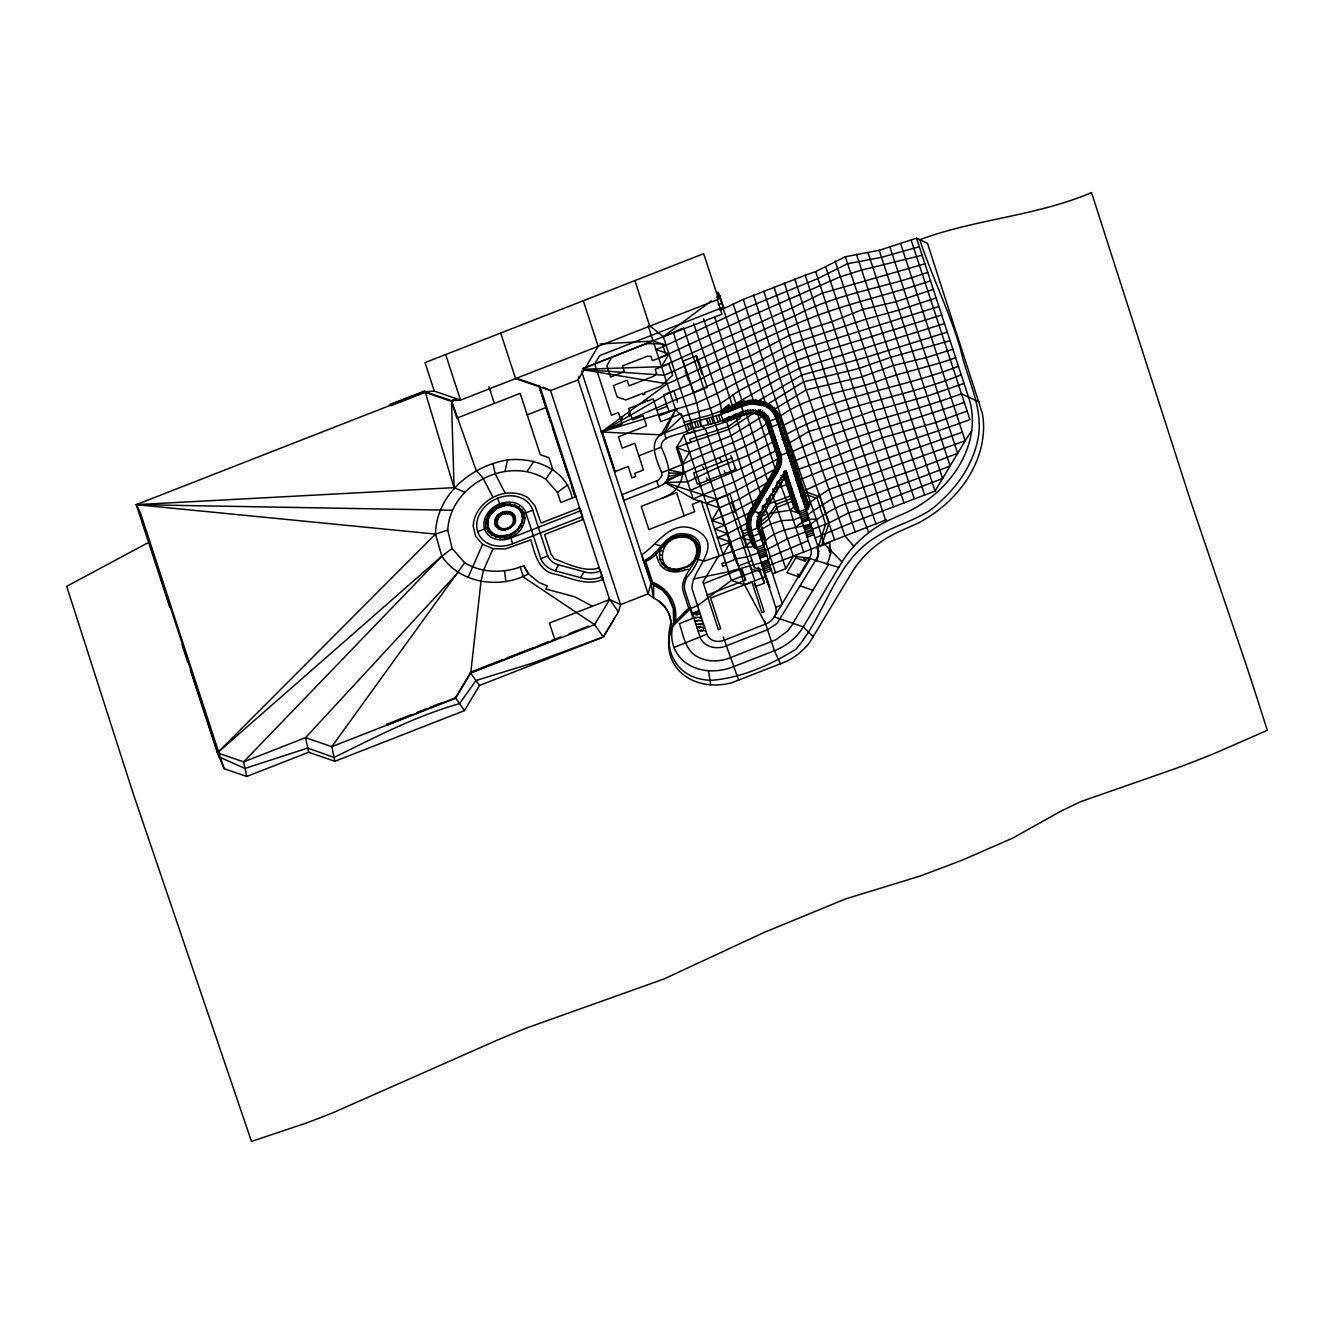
<?xml version="1.0" encoding="UTF-8"?>
<svg xmlns="http://www.w3.org/2000/svg" width="1334" height="1334" viewBox="0 0 1334 1334"><rect width="100%" height="100%" fill="white"/><g stroke="black" fill="none" stroke-linecap="round" stroke-linejoin="round"><path stroke-width="1.5" d="M653.66 584.609L653.61 598.132C663.165 602.434 670.285 612.006 670.952 622.544M762.981 543.221L764.699 542.554C765.399 532.966 756.145 523.078 762.648 513.84L784.525 477.305L763.231 514.424C756.611 524.062 766.683 534.167 765.349 544.222L755.027 548.257L751.442 543.238L746.973 527.814M778.022 462.098L777.455 464.666L777.555 456.011L766.366 421.844L761.631 416.258L762.681 410.822M783.942 478.256L784.042 472.203L797.782 512.923L799.5 512.256L785.776 470.302L760.13 513.373C753.927 523.345 762.898 534.45 765.349 544.222M763.165 417.542L764.532 412.373M681.691 537.152C701.234 535.017 701.451 563.948 683.792 567.467C654.31 577.872 656.912 536.401 681.691 537.152L681.807 535.384C687.894 535.067 694.48 537.702 697.399 543.305C703.151 555.478 690.011 566.366 685.659 576.321A24.079 19.393 -27.4 0 0 683.392 591.962L688.694 608.204L675.438 621.394L675.821 616.992A52.976 42.638 -27.4 0 0 656.211 583.875L652.476 582.191L645.623 561.247C660.58 556.311 664.265 535.101 681.807 535.384M746.957 520.61L746.573 524.812L747.407 518.709L748.924 518.142L750.825 511.572L777.322 466.9L779.99 459.613L779.423 452.459L777.955 453.627L778.056 460.547L777.955 453.627L766.767 419.443C755.161 398.449 729.715 420.01 713.373 423.345C705.336 425.529 697.065 426.88 689.244 429.831C681.607 435.818 660.897 433.95 661.247 447.157C666.366 458.946 676.421 480.207 658.663 486.71L623.778 500.35L624.329 501.417M754.644 541.187L749.691 527.68L748.924 518.142M757.429 512.923L759.346 513.74L757.212 520.177L758.046 527.814L751.159 530.498L749.441 519.109L749.458 525.579L752.793 535.484L752.009 534.934M749.908 523.762L750.875 517.192L754.127 509.121L779.773 466.883L781.274 456.962M750.425 527.447L751.092 517.625M761.464 518.442L758.529 515.975L757.045 522.628M775.504 439.92L774.57 437.068C776.505 446.723 784.809 457.845 777.822 467.884L778.789 469.735L781.457 462.448L780.64 454.811M775.654 416.225L817.709 545.889A22.228 17.892 -27.4 0 1 815.624 560.33L816.125 561.314L818.242 556.495L818.226 546.873L825.613 524.229L817.225 498.599L808.237 495.147L804.369 496.648M792.863 623.278L828.681 564.315L826.046 563.515L826.546 564.482L828.397 561.164L830.632 553.51L829.731 542.371L818.226 546.873M729.681 419.026L726.596 421.644L705.352 428.531L701.184 426.296C697.465 394.314 682.091 363.798 673.453 332.333L681.874 328.598M664.382 546.94L662.731 546.223C653.56 557.479 665.416 573.637 678.939 570.102L679.056 568.734M733.75 407.47L734.734 409.104M764.032 405.803L752.709 404.019C746.69 398.883 733.817 409.171 726.897 409.938L740.637 404.786C752.343 399.183 769.951 402.351 775.388 415.558M673.637 621.727L673.27 608.504L667.8 595.964M673.403 623.512L673.82 624.295L674.754 617.142L673.97 608.271L668.434 595.564M505.202 503.952L505.086 505.252L496.181 508.738L489.661 515.424L488.244 515.141C475.288 537.885 513.707 546.84 522.261 526.83C535.217 504.085 496.798 495.131 488.244 515.141M764.465 419.009L766.1 414.14M750.859 515.541L760.613 497.315L761.047 499.383M495.114 524.429L500.233 529.381L505.286 529.765L505.403 528.597C515.458 528.497 516.692 511.672 505.353 513.857C495.298 513.974 494.064 530.782 505.403 528.597M752.043 534.984L750.425 529.365L751.392 531.215M753.893 540.67L752.293 535.051M770.835 425.679L771.519 428.447L767.333 416.125L765.499 420.677L777.439 456.645M774.437 438.269L775.254 439.836L772.703 431.366M778.289 448.457L778.973 451.226L776.438 442.755M786.543 475.288L788.094 477.372L785.743 471.236L786.693 473.103M789.461 482.625L790.145 485.393L785.743 471.236M793.18 494.03L793.863 496.798L791.329 488.327M797.415 505.836L795.047 499.716M190.345 670.118L217.409 752.843L243.638 761.864L305.569 737.652L331.799 746.656L455.661 698.249L470.719 673.086L480.974 581.691L483.375 570.669L493.046 548.691L505.336 548.891L530.832 539.886C534.717 552.976 538.036 570.268 553.677 573.853C569.468 577.105 586.21 586.593 602.368 579.673L601.1 576.221L603.018 578.656L600.6 571.252M674.354 621.694L673.937 620.927L672.703 626.246A51.326 41.321 -27.4 0 0 708.454 670.719A49.491 39.837 -27.4 0 0 733.1 666.817L774.404 650.725A49.541 39.887 -27.4 0 0 803.285 626.863L842.021 561.931A98.149 79.006 -27.4 0 1 886.026 521.577L805.236 275.238L815.724 271.536L845.306 256.745L879.206 250.325L916.541 238.169L927.464 243.288L982.391 413.523A111.389 89.661 -27.4 0 1 917.792 523.295L898.566 531.849A90.729 73.036 -27.4 0 0 852.193 571.952L809.571 642.604A56.978 45.856 -27.4 0 1 787.11 661.164L731.982 682.658A56.895 45.806 -27.4 0 1 710.672 684.809A58.763 47.29 -27.4 0 1 668.784 640.187L670.602 629.831A43.688 35.168 -27.4 0 0 658.079 600.634M485.643 524.079L487.31 523.562L487.894 519.443L486.31 519.56M497.198 524.429L495.514 524.796C494.881 498.749 533.433 519.91 505.286 529.765M521.978 514.157A18.159 14.607 -27.4 0 0 492.746 511.956A18.159 14.607 -27.4 0 0 500.65 536.118A18.159 14.607 -27.4 0 0 521.978 514.157L521.877 513.957A18.159 14.607 -27.4 0 0 492.646 511.756A18.159 14.607 -27.4 0 0 500.55 535.934A18.159 14.607 -27.4 0 0 521.877 513.957C524.896 520.21 520.143 529.048 514.074 532.75C509.338 539.086 498.516 533.066 495.498 537.285M747.724 531.849L747.157 522.178L748.691 521.411M766.266 422.461L768.234 418.292L780.657 454.577L778.156 449.658M749.575 537.552L751.559 533.367M768.134 428.164L770.102 423.979M751.442 543.238L750.992 534.801M770.001 433.85L771.969 429.681M771.852 439.553L773.837 435.384M773.72 445.256L775.688 441.07M775.588 450.942L777.439 446.54M784.892 479.423L786.877 475.238M786.743 485.126L788.594 480.724M788.611 490.812L789.111 487.794L790.612 486.827M790.478 496.515L792.446 492.329M792.329 502.201L794.314 498.032M769.134 513.573L790.112 510.172L797.782 512.923L794.197 507.904L796.165 503.718L797.632 506.553M507.554 513.773L507.837 512.106M592.429 606.236L574.687 596.798L545.839 588.994L547.407 585.959L538.903 582.491L528.497 573.837C500.717 589.278 460.147 583.892 441.804 556.161L435.501 534.1C436.268 494.981 470.802 465.95 507.504 459.947C534.134 456.862 566.65 469.101 572.119 498.066M500.233 538.252C500.934 533.133 510.889 537.452 513.974 532.566C519.643 531.699 519.31 520.994 524.195 522.411M775.771 468.301L750.859 510.188L776.038 466.867L778.622 457.929L780.157 457.162M754.41 504.252L754.744 502.434L759.129 503.552M757.962 498.316L758.279 496.515L759.58 496.548M761.497 492.396L761.831 490.578L763.131 490.629M765.049 486.46L765.382 484.659L766.683 484.692M768.601 480.54L768.934 478.723L770.218 478.773M772.153 474.604L772.486 472.786L773.77 472.836M775.704 468.684L776.805 466.283M750.842 510.172L751.175 508.371L752.476 508.404L751.192 508.371L747.657 517.409L749.074 513.323M756.111 545.923L754.377 546.59L751.542 542.604L746.857 528.414L747.424 525.579L748.941 524.612M683.925 537.185L684.275 535.418M523.778 565.766L528.497 573.837L523.728 565.783C504.686 573.37 482.541 573.603 464.682 562.765L452.159 548.507L447.724 530.065C450.258 484.892 507.454 455.228 545.823 479.206L557.412 492.396L560.714 502.518L575.971 496.565L575.554 495.781M505.102 470.969L507.504 459.947M781.457 462.448L781.124 460.063L778.356 467.667L752.993 509.388L750.158 515.824L749.441 519.109L750.408 520.96M747.407 518.709L746.84 521.127L748.157 515.191L749.641 514.841M579.039 376.355L578.089 379.857L648.091 593.863L653.61 598.132L650.925 583.375L581.491 371.069M447.724 530.065L435.501 534.1L217.409 752.843L224.095 768.701L246.707 776.471L308.638 752.259L334.867 761.28L464.432 710.638L479.473 685.476L603.335 637.052L618.392 611.906L620.56 604.635L550.575 390.612L543.288 387.21M769.401 422.261L769.685 421.344M771.269 427.947L771.552 427.047M773.136 433.65L773.42 432.733M778.472 422.444L778.222 423.412L775.854 417.292L777.572 419.66M774.987 439.353L775.271 438.436M781.04 430.548L777.722 422.978M780.09 429.114L779.406 425.296M776.855 445.039L777.138 444.122M750.859 531.649L751.142 530.732M751.359 531.165L751.109 532.133L750.292 530.565M782.208 433.85L781.941 434.801L779.59 428.681L780.523 431.532M778.722 450.742L779.006 449.825M752.709 537.335L752.993 536.418M783.808 440.503L781.457 434.367M784.992 442.388L785.676 446.19L784.709 444.339M759.413 532.316L759.696 531.399M759.813 532.349L758.763 528.547M759.663 532.8L757.312 526.68M787.527 451.892L785.176 445.773M761.564 537.085L761.531 538.486L759.88 533.733M790.362 459.029L786.293 449.775L791.195 451.259M789.661 456.628L789.144 457.095M786.16 473.52L786.443 472.603M786.676 473.053L786.41 474.004L785.609 472.453M791.262 463.282L791.512 462.314M788.027 479.223L788.311 478.306M792.463 465.216L790.745 462.848L792.863 468.501M789.878 484.909L790.312 484.125M794.981 474.671L792.613 468.551M791.746 490.612L792.029 489.695M792.263 490.128L791.996 491.095L791.195 489.528M793.613 496.298L794.03 495.514M799.666 487.51L796.348 479.94M798.699 486.06L798.966 485.109M795.481 502.001L795.764 501.084M800.817 490.795L800.567 491.762L798.199 485.643L799.133 488.477M802.168 496.965L800.067 491.329M802.418 497.465L801.751 493.647M771.185 405.653L778.689 413.84L807.353 502.168L807.47 507.22L805.736 507.887L802.401 497.682M804.552 502.184L804.035 502.668M821.661 545.523L829.048 522.895L819.043 494.13M686.176 537.502L686.76 535.768M971.702 430.599L965.166 440.77L828.981 489.378L810.572 501.751L808.104 508.888L806.386 509.555L803.918 503.118M778.773 469.685L751.125 517.675L750.158 515.824M777.572 464.199L776.721 466.7L777.155 464.682L778.556 464.532M669.718 634.167L672.703 626.246L690.695 608.387L697.582 605.686L731.416 580.323L757.562 570.202M764.699 542.554L765.466 540.754C777.889 528.447 795.398 528.414 810.789 524.112C824.245 513.873 839.47 504.119 856.378 500.634C887.627 489.078 919.226 478.456 950.108 465.916L879.206 250.325M509.605 514.174L510.272 512.589M673.737 570.252L674.337 568.868M487.894 519.443C490.512 510.172 500.45 504.185 509.688 505.052L510.272 503.718M761.631 416.258L759.88 415.191L760.58 409.555M468.201 577.038L482.625 544.289L475.638 536.335L473.17 526.046C474.571 500.85 506.486 484.309 527.88 497.682L534.867 505.636L541.104 523.028L579.006 508.221L581.174 511.872M751.242 401.184L754.911 401.234L755.628 400.15L757.295 400.917L751.726 400.1L747.774 400.5L747.524 401.551L755.628 400.15L765.049 402.484L760.88 401.301M502.668 529.881L503.201 528.698M688.277 538.069L689.061 536.385M580.623 510.789L510.839 538.069A22.228 17.892 -27.4 0 1 484.609 529.064A22.228 17.892 -27.4 0 1 499.666 503.902A22.228 17.892 -27.4 0 1 525.896 512.923L540.92 558.846A29.648 23.862 -27.4 0 0 552.109 569.735L555.344 570.852L558.479 564.799L586.593 572.419A22.228 17.892 -27.4 0 0 600.317 571.035L598.199 567.35L599.283 567.867M642.171 555.978L641.604 554.894C658.529 543.805 671.752 517.642 696.598 530.282C725.046 545.973 691.045 569.385 691.996 588.611L706.887 634.167A14.824 11.923 -27.4 0 0 724.379 640.187L765.683 624.029A14.824 11.923 -27.4 0 0 775.704 607.27L781.407 605.036M750.909 509.805L748.991 513.74L749.425 511.739L750.825 511.572M941.687 315.057L818.326 352.81L797.365 360.28L738.753 390.895L720.51 403.585L710.522 408.254L682.258 416.458L675.654 409.688L661.531 366.683L668.934 353.86L749.041 316.808L840.036 276.855L861.38 270.135L922.127 255.244M930.515 280.874C886.109 295.781 840.587 304.502 797.449 323.512C753.743 343.005 710.872 364.349 667.15 383.825L601.417 431.999L660.98 434.851L675.654 409.688L664.415 433.083C646.657 439.57 656.695 460.847 661.814 472.636L661.831 475.838L658.512 480.123L621.911 494.664L622.461 495.731M749.575 512.623L724.979 525.029L711.856 520.51L719.359 507.887L739.57 498.999L768.084 482.141M694.797 558.296L704.035 561.18L723.028 554.694L730.532 542.054L749.041 533.867M611.889 357.245L606.87 365.633L610.605 377.022L624.362 371.652L622.494 365.95L647.273 356.278L650.959 356.345L652.376 360.697L666.133 355.311L662.414 343.922L646.79 343.605M411.289 714.657L386.443 724.362L386.86 725.146L455.328 697.915L470.385 672.77L554.877 639.736L549.425 623.045L609.638 599.516L620.56 604.635L648.091 593.863L650.925 583.375L662.481 590.278L668.217 596.732M580.54 577.672L584.092 571.736M695.347 430.615L683.908 435.084L676.388 447.657L693.146 498.916L719.359 507.887M661.314 471.652L661.814 472.636L681.974 464.749L689.511 452.176L730.749 435.951L762.098 416.592M503.218 659.446L470.318 672.303L470.719 673.086L594.58 624.662L609.638 599.516L539.636 385.493M778.356 467.667L761.497 495.831M754.377 509.605L753.56 508.037L754.394 510.505L756.128 506.587M757.929 503.668L757.112 502.118L757.945 504.569L760.58 500.083L759.646 498.266L759.696 500.7M761.464 497.749L760.663 496.181L761.497 498.649L764.132 494.147L763.198 492.346L763.248 494.781M765.016 491.812L764.215 490.245L765.032 492.713L767.667 488.227M768.567 485.893L767.75 484.325L768.584 486.793L771.219 482.291L770.285 480.49L770.335 482.925M774.771 476.355L772.119 479.957L771.302 478.389L772.136 480.857L772.086 479.906M775.671 474.02L774.854 472.469L775.688 474.921L778.322 470.435L777.389 468.618L777.439 471.069M762.231 508.587L764.015 505.636L766.767 508.504M775.538 486.36L778.206 481.907L780.974 484.792M762.281 506.32L763.265 509.088L760.13 513.373L753.943 511.239L752.993 509.388L754.66 509.571M764.782 505.636L762.998 508.587M763.865 506.203L764.999 506.07L768.334 499.7M775.671 488.327C772.719 489.478 778.639 486.81 777.172 483.975L778.973 481.907M784.292 473.02L784.726 471.369L786.46 472.386L784.726 471.369M763.031 509.455L762.448 507.52M770.135 497.599L770.085 495.831L770.102 496.732M773.687 491.662L772.92 488.544M780.774 479.806L780.723 478.039L780.74 478.939M770.785 495.581L773.903 491.296L773.086 489.728M778.072 482.491L781.007 479.44L780.19 477.872M780.907 475.204L781.874 477.055L782.758 476.421L784.275 472.119M772.553 573.87L785.826 568.684L793.346 556.111L886.243 519.793M805.086 561.097L806.853 558.129L809.938 559.179L799.299 576.972L786.927 572.72L795.798 557.895L805.086 561.097L803.568 558.162M644.022 561.664L643.472 560.597C659.88 555.244 664.699 531.199 684.726 533.85C710.705 536.852 698.916 564.582 687.21 576.855A22.228 17.892 -27.4 0 0 685.109 591.296L700.017 636.852C703.518 647.374 717.008 649.891 726.246 645.873L767.534 629.731L777.105 623.412L815.624 560.33L838.836 567.45M793.246 623.395L787.744 630.965L775.954 639.67L729.681 658.012C719.76 661.781 708.221 662.148 698.582 657.379C685.493 651.426 683.508 635.634 679.39 623.628L693.146 618.259L689.711 608.187M815.124 537.969L852.092 522.611L935.051 491.079L965.166 440.77L900.7 243.889M614.474 618.459L603.268 636.952L532.95 662.981L475.971 680.523L459.48 703.652C415.474 716.091 374.904 737.402 334.067 757.479L307.737 748.041L245.022 768.451L219.126 756.928L149.125 542.138L66.7 586.326L133.05 793.146L251.492 1141.437L304.352 1123.695A547.64 322.194 -18.1 0 0 335.384 1111.689L496.965 1040.27A912.906 537.102 -18.1 0 1 527.647 1027.63L663.848 979.039L763.882 932.549L845.723 898.866L920.693 875.871L962.214 860.18L1012.806 838.052L1060.947 811.172L1080.807 801.601L1175.421 768.601A703.518 413.907 -18.1 0 0 1216.708 752.459L1267.3 730.315L1256.828 697.515A726.18 56.245 68.6 0 0 1245.656 663.348L1190.145 499.516L1091.512 192.563C1036.601 216.125 975.654 218.876 919.826 239.703C931.932 276.905 949.725 312.023 960.647 349.625C966.716 378.056 982.508 405.436 978.622 435.217C974.62 460.814 960.03 483.692 941.037 500.884C922.961 520.043 895.664 523.645 874.52 537.986C833.917 563.332 825.679 615.257 795.831 649.224C770.885 664.849 741.637 677.822 712.073 680.257C679.023 680.273 662.548 653.477 670.952 622.728M690.262 538.903L691.245 537.302M693.38 578.973L728.614 571.752L761.33 562.715L768.217 560.03L770.452 556.695L808.237 540.654M334.867 761.28L331.799 746.656L464.682 562.765M527.13 471.319L534.034 461.197M545.823 479.206L552.726 469.101L549.008 457.712L540.253 454.694L520.193 393.363L456.862 418.126L451.376 401.367L425.146 392.363L391.029 405.686L390.428 404.335L424.846 390.895L454.077 487.644L464.465 492.046M792.379 467.834L790.578 459.48M792.146 467.133L793.397 468.067M759.146 530.315L759.896 533.517L753.026 536.201M759.196 523.161L768.401 515.708L776.355 504.402L791.829 498.349M761.664 524.762L769.334 518.559L777.272 507.253L792.763 501.2M511.356 515.074L512.373 513.657M784.042 472.203L784.509 478.856L781.757 475.988M491.429 535.217L492.563 533.683L489.611 530.732M768.851 421.177L769.651 422.745L769.351 418.442M787.81 450.975L787.01 449.425L787.76 452.61L780.89 455.294L780.523 452.61L781.441 457.595M754.527 539.219L753.927 540.037L752.059 534.35M797.282 503.885L796.681 504.702L789.328 483.842M678.939 570.102L688.994 566.216L696.198 558.713M691.962 539.937L693.13 538.452M668.934 569.184L669.968 567.884M504.986 505.052L513.99 505.919L515.007 504.686M500.233 529.381L501.167 528.281M747.774 402.835L748.991 404.402L752.709 404.019L751.776 404.119M803.668 552.076L790.112 510.172L796.431 504.219L810.839 548.574A14.824 11.923 -27.4 0 1 809.438 558.212L774.32 616.892L803.285 626.863L813.407 636.985M754.911 401.234L761.28 401.467L752.876 400.7M457.779 572.87L305.569 737.652L308.638 752.259M728.281 411.622L733.867 409.438L732.916 407.587L732.066 407.787L732.866 409.338M735.167 408.938L736.285 407.954M734.767 415.408L736.601 414.791M730.315 416.658L731.582 417.242L735.718 415.074M741.637 412.723L743.472 412.106L740.653 404.552M737.202 413.974L738.452 414.557L742.588 412.389M693.513 541.22L694.814 539.853M452.159 548.507L441.804 556.161L243.638 761.864L246.707 776.471M673.82 624.295L690.478 607.737M781.307 457.512L781.624 459.997M749.841 521.761L750.158 524.245M682.258 416.458L664.415 433.083L666.266 438.769M723.028 554.694L744.105 547.44L753.41 539.069L751.359 534.517M512.706 516.391L513.99 515.224M488.294 532.183L489.711 530.932L488.261 527.33M759.88 415.191C747.357 409.104 735.634 421.194 723.295 421.594L720.51 413.056L726.18 408.021L743.822 401.334L748.991 401.284L743.805 402.351L743.822 401.334L740.153 403.585L739.936 402.651L740.687 403.568L744.789 402.184L743.822 401.334L726.38 408.954L726.18 408.021L726.913 408.938L740.687 403.568M663.898 432.099L664.415 433.083L689.745 423.312L720.977 414.474L726.63 409.455L726.18 408.021M722.828 420.177L729.715 417.492M723.295 421.594L728.964 416.558L730.648 420.327M217.409 752.843L441.804 556.161M761.797 402.635L762.948 401.634L768.551 403.969L758.446 401.717M694.814 542.705L696.248 541.487M664.849 566.933L666.266 565.849M513.99 505.919L517.692 507.804L519.076 506.753M711.422 300.834L663.315 336.718L582.825 368.618L653.143 341.054L666.116 345.273L746.09 307.987L817.759 278.606L847.307 263.782L881.24 257.395L919.326 246.707M557.412 492.396L567.767 484.742M498.132 528.314L499.4 527.397M745.989 404.402L747.29 403.468L745.372 403.218L745.989 404.402L747.14 403.502M780.557 462.648L780.907 464.916M795.514 526.88L802.534 522.094L809.421 519.41L816.275 519.059L824.312 544.005L842.021 561.931M695.848 544.355L697.399 543.305M816.275 519.059L789.795 442.738L808.771 431.449L841.204 422.161L872.719 411.139L927.047 396.198L964.032 383.392M768.918 408.004C760.647 402.268 749.541 402.501 740.503 406.253L722.144 413.423L721.677 412.006L726.763 408.754M720.51 413.056L726.913 408.938M726.38 408.954L780.123 378.056L799.8 368.117L944.472 323.595M756.595 506.353L756.095 504.202L756.145 506.637L757.062 506.053M768.551 500.133L767.667 500.767L766.716 498.916M761.464 512.006L760.33 512.139M779.973 454.761L777.555 456.011L777.905 458.562L779.44 452.643M767.767 422.728C742.271 442.721 710.055 449.425 681.974 464.749M753.66 413.123L728.948 429.331L686.71 443.638M789.795 442.738L786.943 434.067C840.787 403.935 904.202 397.682 961.247 374.854M758.362 498.482L732.399 512.256L711.856 520.51M513.557 518.026L514.991 517.175M759.046 400.417L801.751 375.054L866.95 357.078L947.273 332.133M766.1 405.202L803.635 381.824L858.796 368.484L890.662 357.312L950.058 340.687M770.902 431.899C737.985 453.46 699.199 462.948 665.049 482.491L693.146 498.916L734.05 482.024L777.922 458.896M749.758 403.618L750.859 402.985M938.886 306.503L805.202 348.141L784.809 356.728L716.892 393.463L696.915 402.818L601.417 431.999L669.951 392.379L690.478 384.109L719.926 369.051L750.392 355.978L789.578 335.234L831.899 321.661L862.798 309.421L896.048 301.701L933.3 289.428M792.729 451.559C845.906 424.696 905.703 414.591 961.397 393.797L979.439 402.201M761.197 529.381L770.819 523.979L781.491 520.644L793.497 519.86L807.937 514.474L832.166 498.633L842.404 494.447L916.175 469.118L957.645 453.343L889.945 247.073M779.64 465.182L780.023 467.367M751.926 512.239L752.309 514.407M774.737 409.054L806.186 389.912L861.564 376.955L893.38 365.499L926.029 357.662L952.86 349.225M764.916 403.952L767.717 405.636L769.234 404.836L771.702 405.87L768.067 403.768M696.598 546.156L698.216 545.289M662.398 498.099C684.375 490.545 688.177 466 676.872 447.474M780.54 664.149L774.404 650.725L765.683 624.029L744.539 584.826L730.532 542.054L717.442 537.602L727.797 533.633L747.157 523.061C726.446 457.745 705.469 392.78 683.542 327.847M772.519 442.188L748.307 455.328L717.459 467.667L687.56 481.824L665.049 482.491L716.558 499.316L736.818 490.512L775.287 468.951L757.328 413.04M786.943 434.067L780.774 415.858C808.704 395.598 843.121 392.263 875.187 382.224C901.367 371.953 929.248 367.334 955.661 357.762M719.993 310.338L743.288 299.416L805.236 275.238M783.958 425.179C837.985 395.147 901.1 388.311 958.446 366.316M886.026 521.577L898.499 515.858A103.969 83.675 -27.4 0 0 968.467 396.932L916.541 238.169M777.072 450.125L741.12 468.567L690.362 490.378M777.739 487.977L788.044 483.892M517.692 507.804L520.543 510.555L522.211 509.788M661.797 563.698L663.482 562.915M540.92 558.846L547.657 555.794A22.228 17.892 -27.4 0 0 556.061 563.965L558.496 564.799M790.578 495.931L767.95 504.152M496.515 526.763L498.049 526.08M754.544 402.901L752.943 402.368L754.694 402.901L753.427 403.468L752.81 402.284M601.417 431.999L672.736 400.917L707.153 387.46L696.765 355.694L682.991 361.08L693.38 392.846L753.143 364.465L792.179 343.505L866.183 319.093L898.783 310.138L936.101 297.966M671.769 333.066L663.315 336.718L649.158 325.296M771.252 479.523L771.686 481.591M767.7 485.443L768.151 487.527M717.025 299.033L721.994 314.207L663.315 336.718L666.116 345.273L655.944 349.591L668.934 353.86L658.729 358.146M806.103 489.945L836.118 476.021L962.364 432.216M725.829 563.231L736.034 558.979L747.307 556.778L765.382 550.392L787.61 538.736L829.048 522.895L848.674 512.873L870.101 506.286L942.588 478.506L868 252.626M582.991 369.285L661.531 366.683L792.396 307.837L822.077 293.247L924.912 263.798M760.463 516.808L765.583 514.724M767.717 405.636L770.185 407.687L771.852 407.003L774.487 408.187M697.065 548.074L698.733 547.39M674.003 647.424L706.887 634.167M706.27 503.435L716.558 499.316L666.116 345.273M720.243 546.14L730.532 542.054L716.558 499.316M765.666 576.571L744.539 584.826L731.416 580.323L683.908 435.084M724.979 525.029L714.657 529.064L727.797 533.633M815.624 560.33L809.438 558.212L793.346 556.111L762.798 567.65L775.704 607.27M422.845 392.313L390.428 404.335M434.317 391.095L424.996 362.615L703.685 253.677L718.592 299.233L460.547 400.117L434.317 391.095L425.246 391.679L136.235 504.652L169.735 607.087M425.246 391.679L451.476 400.684L455.344 399.183M716.408 297.132L719.843 295.781L723.578 307.17L599.716 355.594L594.697 363.982L611.456 415.241L618.342 412.54L619.96 417.525L621.694 416.858L622.144 418.276L620.427 418.959L622.061 423.945L602.101 431.732L601.601 430.765L614.024 468.734M451.376 401.367L457.012 399.166M718.209 304.802L721.644 303.468L723.578 307.17M527.23 414.841L546.056 407.47M656.962 410.288L667.283 406.27M658.813 415.991L677.739 408.588M684.125 422.161L704.469 416.558A40.637 23.912 -18.1 0 0 709.271 415.258L720.51 411.172L728.781 404.552L729.631 407.237M735.868 407.854L741.137 405.786M739.753 406.653L738.953 405.086L739.786 404.886L740.754 406.753L736.318 408.004L735.501 406.436L734.634 406.903L735.601 408.771M748.991 404.402L741.187 406.57M720.977 414.474L741.621 406.403M768.234 418.292L765.933 417.475L766.366 421.844C758.696 404.185 736.435 417.525 724.479 420.543L724.012 419.126M638.853 455.811L652.626 450.425M654.377 449.841L661.247 447.157M614.64 470.635L615.141 471.602L628.214 466.5L631.949 477.889L635.634 476.438L634.634 473.403L643.472 469.935L634.751 443.255L622.228 448.157L618.492 436.768L646.506 425.813L643.188 415.674L632.383 419.91L630.749 414.924L629.031 415.591L628.564 414.174L630.282 413.49L628.664 408.504L645.489 401.934L645.022 400.5L646.74 399.833L647.207 401.267L653.226 398.899L660.68 421.694L681.324 413.623L687.844 433.55L705.352 428.531L754.844 580.757M582.491 516.491L512.706 543.772A29.648 23.862 -27.4 0 1 477.722 531.749L487.927 527.464L487.31 523.562M547.657 555.794L532.766 510.238L522.328 514.024L520.443 510.372M778.456 424.129L771.569 426.813L769.451 421.411M732.066 458.012L693.697 473.02L697.415 484.409L735.784 469.401L730.782 455.544M580.89 511.022L582.725 519.61L544.589 534.517L551.042 554.26L554.527 558.946C568.184 563.848 583.892 572.353 598.599 568.134M792.396 462.048C848.024 437.269 906.77 421.994 964.249 402.434M803.435 493.813L807.32 492.296L820.66 497.248M601.501 577.005L602.184 576.738A29.648 23.862 -27.4 0 1 583.892 578.572L555.344 570.852M643.472 560.597L651.542 582.891L663.015 589.795L668.834 596.348M803.301 501.517L810.572 501.751M740.337 527.897L742.021 531.165L747.44 529.048M798.866 510.572L797.148 511.256L794.297 507.27L784.525 477.305M799.316 511.672L806.203 508.988L806.803 510.872L799.933 513.573M742.021 531.165L742.955 534L748.374 531.882M800.517 515.391L807.387 512.706M801.584 518.876L808.471 516.191M802.084 520.527L808.954 517.825M760.547 536.868L762.264 536.185L765.199 537.852M802.534 522.094L809.421 519.41M803.902 526.813L810.789 524.112M804.352 528.381L811.239 525.696M804.852 530.015L811.722 527.33M762.798 567.65L757.362 549.475L764.232 546.79L757.779 527.33M757.945 551.309L764.816 548.624L764.232 546.79M805.919 533.5L812.806 530.815M806.503 535.334L813.39 532.65M759.013 554.794L765.899 552.093L764.816 548.624M807.12 537.218L814.007 534.534M759.513 556.428L766.383 553.743L765.899 552.093M735.951 561.014L738.536 565.983L752.293 560.613M507.087 657.929L534.184 647.34M538.052 645.823L547.724 642.038M551.592 640.537L561.281 636.752M569.018 633.717L588.377 626.163M684.142 515.791L676.555 492.563L641.254 506.37L648.858 529.581L694.714 511.656L692.313 504.335L701.167 500.884L718.976 555.344L702.885 582.241L703.518 583.608L741.887 568.617L745.623 580.007L707.237 595.014L706.737 594.03L718.392 629.665L720.66 628.781L710.622 598.082L751.909 581.941L761.947 612.639L764.215 611.756L754.727 582.958M761.33 562.715L768.217 560.03L766.383 553.743M761.781 564.299L768.667 561.597L768.217 560.03M762.281 565.933L769.168 563.248L768.667 561.597M763.348 569.418L770.235 566.717L769.168 563.248M763.932 571.252L770.819 568.551L770.235 566.717M764.549 573.136L771.436 570.452L770.819 568.551M417.025 712.406L426.58 708.671M430.415 707.17L441.871 702.701M756.411 586.21L764.482 583.058L758.279 566.883M692.329 613.373L699.216 610.672M692.446 613.723L699.333 611.039M692.563 614.074L699.45 611.389M694.364 614.257L692.996 614.224M694.947 614.274L696.115 613.657L695.114 614.757M700.05 614.44L698.849 614.34M695.097 617.092L694.064 618.076L695.431 617.525M696.181 618.042L697.048 617.142M700.967 617.225L699.916 618.192L701.3 617.642M696.515 620.81L695.147 620.777M697.098 620.81L698.249 620.21L697.248 621.311M702.368 620.927L701 620.894M697.582 624.079L696.215 624.045M698.332 624.595L699.199 623.695M703.101 623.762L702.068 624.729L703.435 624.195M698.316 626.93L697.265 627.897L698.649 627.347M699.233 627.364L700.4 626.747L699.4 627.864M704.169 627.047L703.135 628.014L704.502 627.48M699.716 630.632L698.349 630.598M700.3 630.649L701.467 630.032L700.467 631.132M705.586 630.749L704.219 630.715M967.083 411.039L935.801 422.528L881.724 437.969L830.165 458.229L795.097 470.402M779.99 459.613L778.472 460.18L777.905 462.598L779.44 462.081M667.3 479.573L684.742 473.237L668.701 469.935M513.857 519.893L515.341 519.393M740.637 404.786L744.305 403.352L745.272 405.202M927.714 272.336C883.875 288.194 836.435 293.513 794.981 315.825C750.959 334.634 708.054 355.828 664.349 375.254L582.958 369.501M757.045 403.635L758.262 403.252L756.428 402.451L758.112 403.235M802.001 478.889C856.761 455.778 914.157 440.103 969.901 419.626L911.205 240.187M770.185 407.687L772.269 410.055L776.822 410.855M697.215 550.075L698.899 549.591M744.789 402.184L740.52 403.368L753.176 400.867M659.98 559.696L661.831 559.279M668.718 476.355L684.742 473.237L669.201 473.07M772.269 410.055L773.937 412.706L778.689 413.84L780.023 417.092L807.954 502.518L808.104 508.888L777.088 415.424L774.07 409.538L766.25 403.035M765.399 404.936L766.366 406.787L759.913 403.051L768.217 406.62L769.184 408.487L766.333 406.737M697.065 552.126L698.749 551.842M750.859 404.219L749.925 404.302M769.718 408.771L771.636 410.538L769.151 408.437M778.856 426.997L783.758 428.481M780.707 432.683L785.626 434.167M782.574 438.386L787.477 439.87M788.144 455.478L793.063 456.962M790.011 461.164L794.931 462.648M791.879 466.867L796.782 468.351M793.747 472.553L798.649 474.037M799.333 489.645L804.235 491.129M801.184 495.348L806.103 496.832M803.051 501.034L807.954 502.518M756.578 524.979L761.481 526.463M758.429 530.682L763.348 532.166M760.297 536.368L762.264 536.185M513.573 521.844L515.007 521.727M744.105 547.44L754.377 546.59M224.095 768.701L140.287 512.456L136.235 504.652L454.077 487.644L451.476 400.684L460.547 400.117L445.639 354.544M600.067 343.972L653.143 341.054L661.531 366.683M662.731 546.223L654.577 544.189M696.615 554.177L698.249 554.11M771.736 411.072L774.287 413.607L773.27 411.856M522.845 517.742L524.862 517.892M495.164 522.578L496.898 522.561M659.53 555.227L661.431 555.211M744.055 414.174L746.69 414.207L745.239 410.355M452.043 510.238L136.235 504.652L435.501 534.1M773.336 413.64L774.42 413.69L776.588 418.426L769.701 421.127L768.551 418.476M695.881 556.211L697.432 556.345M774.52 416.425L775.621 416.575M781.974 439.203L783.075 439.353M800.583 496.165L801.701 496.315M757.829 531.499L758.946 531.649M582.975 369.701L667.15 383.825M740.954 538.236L751.942 540.22L753.66 539.553L757.362 549.475M512.74 523.762L514.007 523.995M495.498 520.26L497.182 520.61M660.48 550.575L662.298 550.992M752.96 564.499L754.61 567.684L764.199 570.318L769.785 587.41L768.267 584.492M760.747 571.669L751.175 569.034L748.858 561.947M656.011 554.427L658.212 560.313A22.261 17.909 -27.4 0 0 684.609 570.152L688.044 569.168L689.211 570.385M516.992 378.422L539.036 386.01L575.271 496.832M775.954 473.987L774.287 473.82L775.237 475.671M689.511 452.176L676.388 447.657L690.645 442.088L689.711 439.253L728.164 426.763L740.687 417.859L739.853 415.341M765.316 491.779L763.632 491.596L764.599 493.463M758.212 503.635L756.545 503.468L757.495 505.319M800.283 585.959L812.656 590.212M771.636 429.731L773.203 431.799L770.718 426.88M777.238 446.807L779.023 449.591M788.394 480.99L788.061 478.356M793.98 498.082L795.548 500.15L793.046 495.231M769.568 408.421L768.934 407.287L769.551 408.471M764.132 413.607L767.567 416.975L766.6 415.124L768.801 418.959L763.898 413.173L757.195 410.722M765.032 413.34L757.612 410.538L757.929 414.374M482.625 544.289L493.046 548.691M522.261 526.83L520.477 525.863M496.498 517.976L498.032 518.709M492.463 533.5L496.248 535.568M724.479 420.543L726.596 421.644L753.276 506.203M511.389 525.496L512.406 526.063M780.023 417.092L775.121 415.608L773.937 412.706M781.891 422.778L776.988 421.294L780.373 428.197M789.344 445.556L784.425 444.089L780.99 432.95M800.517 479.74L795.598 478.256L797.465 483.942L802.368 485.443M491.362 511.122L492.396 511.572M691.962 562.064L693.146 562.765M663.715 544.772L665.249 545.689M603.335 637.052L594.58 624.662L523.478 577.122L520.227 567.15M777.322 419.159L776.338 417.942M779.189 424.862L776.755 418.092M782.908 436.251L780.49 429.481M783.158 436.735L781.224 433.667M783.792 440.72L784.776 441.954M786.626 447.64L783.308 440.07M786.893 448.124L784.942 445.056M788.494 453.343L786.076 446.573M792.213 464.732L788.894 457.162L789.828 459.997M794.08 470.435L793.096 469.201L794.33 470.919M795.931 476.121L793.513 469.351M797.799 481.824L794.48 474.254L795.414 477.088M798.166 483.592L798.983 485.159L796.115 479.223M799.916 487.994L798.199 485.643M801.517 493.213L799.099 486.443M758.012 528.031L759.013 529.031L758.212 527.48M757.862 520.493L760.864 522.561M761.014 520.51L757.045 516.341M665.399 542.821L666.767 543.922M519.143 530.849L517.659 529.515M767.333 406.787L773.72 412.906M498.099 515.908L499.366 516.958M759.179 532.366L760.88 534.734L757.078 525.963L758.262 528.531M759.346 513.74L762.198 516.408M489.711 530.932L492.563 533.683M774.654 487.844L777.422 490.712M773.87 496.648L771.102 493.763L767.567 499.7L770.318 502.568M763.231 514.44L760.463 511.556L758.896 515.741M667.333 541.054L668.517 542.304M773.937 407.937L779.423 416.742L775.838 412.339L775.121 415.608L776.788 420.143M853.86 546.29L844.922 535.868L796.531 395.231L763.848 291.179M733.8 406.253L733.05 405.336L733.266 406.27M509.638 526.947L510.322 527.797M495.414 507.77L496.081 508.537M688.194 565.199L688.994 566.216M779.923 453.443L781.107 455.011M669.451 539.47L670.452 540.87M618.392 611.906L609.238 598.733M515.091 534.2L513.974 532.566M470.719 673.086L479.473 685.476M464.432 710.638L455.261 697.465M500.183 514.19L501.117 515.524M868.751 532.65C837.285 450.859 810.839 366.667 784.375 282.908M719.843 295.781L717.925 292.079L721.644 303.468M774.12 413.507L775.621 416.408L774.804 414.574M778.622 423.795L779.44 425.346L777.489 422.278M779.823 428.614L780.323 429.815M779.59 428.681L780.54 430.532M783.942 439.186L782.358 435.184M784.092 439.586L783.275 438.019L784.042 441.221M784.209 440.87L785.026 442.438L784.025 441.437M785.142 443.722L785.959 445.289M787.944 452.259L788.744 453.827M789.795 457.962L790.612 459.513L788.894 457.162M805.519 488.828L807.32 492.296M790.295 461.431L791.496 463.999M759.913 404.569C759.813 402.118 752.443 401.084 756.378 404.085M794.447 472.203L795.264 473.77M795.381 475.054L796.181 476.605L794.48 474.254M794.247 473.537L795.214 475.388M772.569 432.583L773.386 434.134L771.219 424.145M775.304 438.202L770.602 424.962M796.982 479.923L796.165 476.555M797.248 480.74L798.049 482.308M775.971 441.337L776.922 443.188L775.371 441.12M775.921 441.921L777.105 445.523L776.305 443.972M798.449 485.576L798.933 486.777M758.746 409.555L759.713 411.406M829.181 546.356L830.899 549.675M800.967 492.129L801.784 493.697L799.833 490.629L803.335 501.301M802.701 496.548L801.901 494.981L802.651 498.166M779.089 452.509L779.906 454.077M803.768 500.684L804.569 502.234L803.618 499.35M828.914 550.192L830.632 553.51M803.552 502.018L804.519 503.868M787.093 476.088L788.277 479.706L787.46 478.139M790.195 483.775L789.228 481.924L790.395 485.476M783.742 471.936L784.542 473.503M790.862 486.91L791.812 488.761L790.262 486.693M790.812 487.494L792.279 490.178M792.446 492.463L793.913 495.164M749.008 410.605L746.223 411.205M794.53 498.883L795.731 502.484L794.914 500.917M782.775 476.471L781.424 477.789M818.959 551.559L817.242 548.241L818.793 554.027M741.837 404.385L742.354 405.386M778.422 480.84L779.223 482.408M732.85 394.347L735.951 403.485M774.804 476.405L773.837 474.554L773.887 476.988M741.087 411.639L741.904 413.207M776.922 481.874L777.872 483.725M777.172 483.975L777.455 485.359M774.32 489.645L773.653 490.812M734.2 414.34L735.017 415.891M729.431 410.689L728.631 409.121L727.747 409.605L728.714 411.456M767.7 488.261L766.733 486.41L766.8 488.844M774.737 501.301L776.355 504.402M726.63 409.455L727.847 411.789M775.671 504.152L777.272 507.253M769.551 495.664L770.352 497.215L768.584 500.183L767.767 498.633M697.115 359.563L699.55 364.249M766.266 499.65L767.233 501.517M764.215 504.552L765.032 506.12M765.999 511.072L768.401 515.708M762.714 505.586L763.682 507.437M767.734 515.458L769.334 518.559M797.749 573.987L799.299 576.972M734.517 466.933L735.784 469.401M688.661 380.59L685.159 370.452M752.593 510.522L753.11 511.522M757.228 525.029L757.262 523.061M751.092 513.707L751.609 514.724M761.814 537.585L760.08 533.166M719.826 458.346L721.744 462.048M760.797 537.352L761.764 539.203L754.877 541.887L753.41 539.203M724.195 470.969L725.463 473.437M749.941 524.545L749.374 523.528M751.159 530.498L750.092 524.862L750.342 528.431L749.708 526.513M751.776 534.217L752.976 537.819L752.159 536.268M761.714 565.533L764.199 570.318M742.955 534L754.61 567.684M765.433 576.938L767.917 581.724M766.65 581.357L767.25 582.524L765.382 576.838M745.956 545.239L742.554 535.284M764.482 583.058L759.513 570.685M702.735 466.516L704.019 468.984M706.453 477.906L707.737 480.373M728.314 537.685L738.536 565.983M731.799 549.825L732.299 550.809M733.166 552.459L735.751 557.445M744.005 576.888L745.623 580.007M660.463 433.883L660.98 434.851M671.752 538.119L672.536 539.653M622.178 494.881L624.295 501.701M673.97 608.271L672.77 604.702M641.887 555.111L644.005 561.931M579.69 507.954L578.589 507.437L579.006 508.221M583.408 519.343L582.324 518.826L582.725 519.61M599.916 570.252L600.884 572.103M603.051 579.406L601.1 576.221M505.169 493.096L495.381 474.187L492.913 463.949M514.941 516.675A10.689 8.604 -27.4 0 1 502.384 529.598A10.689 8.604 -27.4 0 1 497.749 515.374A10.689 8.604 -27.4 0 1 514.941 516.675L515.041 516.858A10.689 8.604 -27.4 0 1 502.484 529.798A10.689 8.604 -27.4 0 1 497.849 515.574A10.689 8.604 -27.4 0 1 515.041 516.858M500.567 506.787L497.799 498.199A29.648 23.862 -27.4 0 1 532.783 510.222M502.334 512.339L503.168 514.457M492.896 497.148L483.108 478.256L476.138 470.335L451.476 400.684M505.069 536.035L505.303 538.036M766.583 503.518L766.767 502.201M742.721 411.189L744.405 414.957M735.851 413.873L737.535 417.642M738.769 680.423L723.278 637.002M761.164 538.452L763.632 544.906M755.027 548.257L748.224 528.831L749.691 527.68L747.424 525.579L747.824 531.215M740.737 568.884L743.188 575.321M790.112 510.172L779.773 482.658M762.614 533.166L775.488 572.686M772.986 496.331L793.346 556.111M769.051 518.993L785.826 568.684M674.187 537.035L674.754 538.653M764.582 620.86L765.683 624.029M855.261 531.882L806.186 389.912L774.087 286.977M893.747 507.187L859.046 405.553L815.724 271.536M741.721 399.783L714.59 317.159M760.914 494.797L735.801 416.075M732.416 405.753L703.602 318.659M904.085 503.168L825.629 266.7M753.727 401.484L723.245 308.654M914.407 499.149L835.151 261.114M875.921 523.828L828.297 384.676L794.764 279.006M733.166 303.835L765.516 403.302M935.051 491.079L856.445 254.294M924.729 495.114L845.306 256.745M743.288 299.416L780.774 415.858M791.662 463.665L793.146 467.584M769.451 420.627L780.924 455.428M785.793 471.902L796.665 505.336M784.659 478.656L794.197 507.904M765.599 508.888L767.283 514.024M693.597 323.295L720.51 403.585L721.677 412.006M771.436 570.452L782.274 603.602M718.642 415.358L720.493 421.044M716.291 416.175L718.142 421.877M695.948 355.411L701.917 374.237M750.909 530.015L756.745 547.59M762.948 569.335L764.816 575.037M711.522 417.642L713.373 423.345M709.121 418.292L710.972 423.995M743.688 535.434L729.998 494.147L716.241 499.533L729.931 540.82M731.566 501.684L735.167 512.69M754.51 583.225L755.744 587.027M699.316 420.61L701.184 426.296M696.915 421.194L698.766 426.88M694.497 421.844L696.365 427.53M726.38 532.716L727.497 536.135M728.798 540.654L731.199 547.991M732.866 552.509L735.101 559.346M689.745 423.312L691.596 428.998M687.377 424.129L689.244 429.831M677.605 402.234L673.87 390.829L663.548 394.864L669.134 411.956M634.884 280.574L649.775 326.146M648.207 325.913L653.143 341.054M703.518 583.608L707.237 595.014M656.795 481.024L658.663 486.71M698.999 617.175L697.982 617.575M700.083 620.46L699.049 620.86M702.218 626.997L701.184 627.414M583.275 300.75L598.166 346.323L578.089 379.857L550.575 390.612L515.591 378.589L500.7 333.033M602.101 431.732L615.141 471.602M539.903 389.128L545.656 406.687M546.273 408.588L550.608 421.877M553.093 429.481L560.547 452.259M561.164 454.16L564.282 463.648M564.899 465.549L568.017 475.087M571.752 486.51L574.871 496.048M488.911 386.693L494.397 403.452M509.688 534.784L512.706 543.772M181.974 644.505L187.777 662.231M753.56 295.281L787.36 401.484L834.617 539.953M746.323 413.69L767.55 480.49M747.807 409.805L749.024 413.707M683.792 567.467L684.159 568.718M507.587 527.997L507.67 528.614A10.489 8.454 -27.4 0 0 512.74 513.69A10.489 8.454 -27.4 0 0 495.864 518.276A10.489 8.454 -27.4 0 0 505.052 529.331M750.358 409.555L751.342 413.473M676.688 536.201L677.038 537.885M752.876 409.588L753.627 413.507M522.328 514.024L522.945 517.926M708.454 670.719L710.672 684.809M673.787 608.954L674.22 611.872M755.311 409.922L755.844 413.807M504.569 570.985L505.836 581.591M768.417 416.191L768.751 419.26M746.69 524.262L746.857 528.414M505.219 512.206L505.353 513.857M679.256 535.651L679.356 537.402M477.722 531.749A29.648 23.862 -27.4 0 1 497.799 498.199M750.008 516.808L750.008 518.826L750.008 516.808M761.03 524.545L760.864 526.13L758.046 522.695L761.03 524.545M752.593 510.355L752.176 512.323L753.21 511.539L752.593 510.355M797.115 479.456L796.832 480.373L796.315 477.889L797.115 479.456M750.042 521.294L749.625 522.111L749.425 520.093L750.042 521.294M656.595 373.587L653.777 376.205L629.014 385.893L627.163 380.19L613.39 385.576L617.125 396.965L625.863 399.967L642.688 393.397L643.155 394.814L644.889 394.147L644.422 392.713L660.764 386.326L672.653 375.254L668.934 363.865L655.177 369.235L656.595 373.587M743.588 404.385L742.321 405.503L741.704 404.319L743.588 404.385M751.025 402.968L749.708 403.718L749.091 402.534L751.025 402.968M766.85 555.311L759.963 558.012L766.85 555.311M725.279 562.214L721.844 563.548L722.778 566.4L726.213 565.066L725.279 562.214M698.066 613.69L696.898 614.874L698.066 613.69M701.267 623.512L700.117 624.696L701.267 623.512M703.418 630.065L702.251 631.249L703.418 630.065M764.849 405.236L763.198 404.069L764.849 405.236M767.75 406.82L766.216 405.486L767.75 406.82M772.503 411.039L771.302 409.421L772.503 411.039M708.571 424.579L706.687 418.893L708.571 424.579"/></g></svg>
